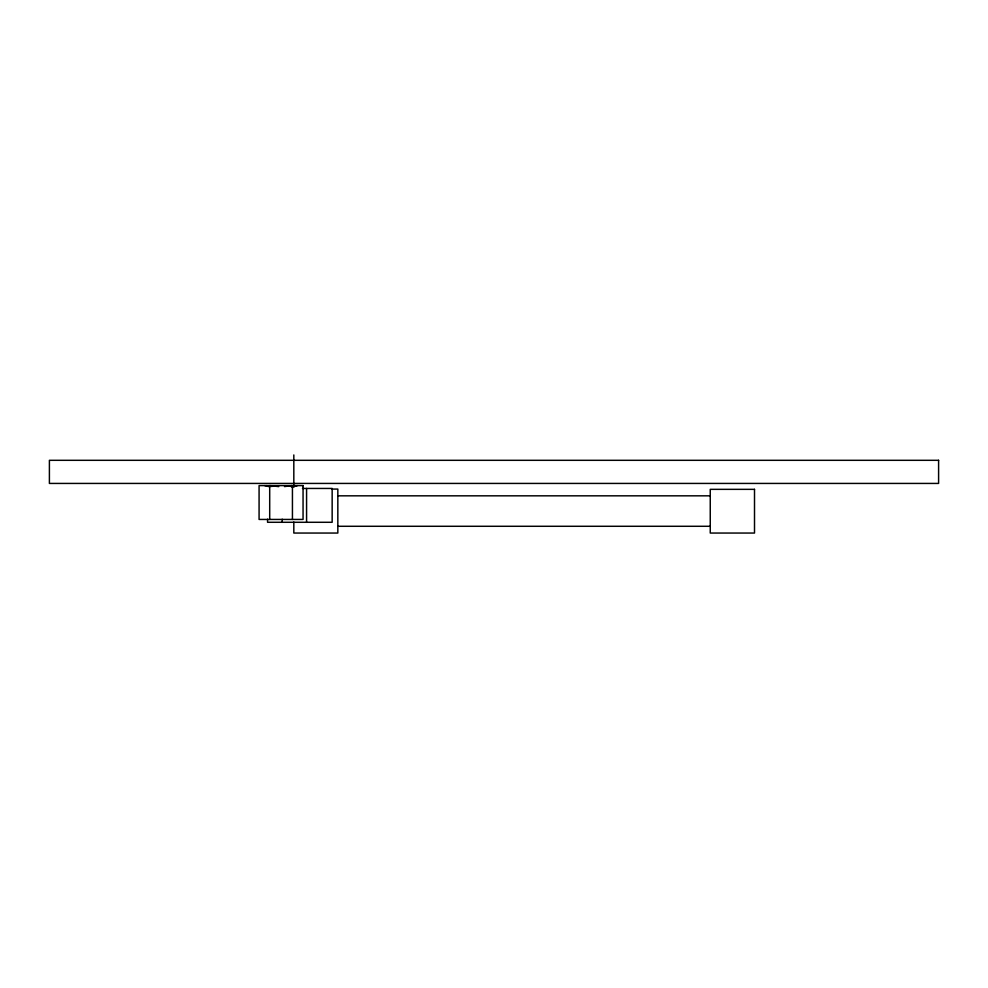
<?xml version="1.0" encoding="UTF-8"?>
<svg xmlns="http://www.w3.org/2000/svg" width="988" height="988" viewBox="0 0 988 988"><rect width="100%" height="100%" fill="white"/><g stroke="black" fill="none" stroke-linecap="round" stroke-linejoin="round"><path stroke-width="1.48" d="M290.867 486.504L293.028 485.602M292.991 486.504L295.721 485.602M293.942 486.615L297.4 485.602M284.495 486.578L291.843 485.602M302.464 488.443L332.153 488.443L332.153 522.282L267.563 522.282L267.563 519.206M331.758 489.072L337.834 489.072L337.834 533.051L293.819 533.051L293.819 522.047M337.834 495.828L710.249 495.828M337.834 526.283L710.249 526.283M270.292 485.602L278.74 486.615M264.735 485.602L268.921 486.615M266.414 485.602L270.206 486.615M269.107 485.602L271.922 486.504M291.571 485.602L291.633 486.961M306.576 488.443L306.576 522.282M293.819 454.949L293.819 487.01M292.436 485.602L292.436 519.441M282.21 519.206L282.21 522.282M269.699 485.602L269.699 519.441M938.6 460.309L49.4 460.309L49.4 483.428L938.6 483.428L938.6 460.309M303.057 485.602L259.078 485.602L259.078 519.441L303.057 519.441L303.057 485.602M754.511 489.344L710.249 489.344L710.249 533.051L754.511 533.051L754.511 489.344"/></g></svg>
